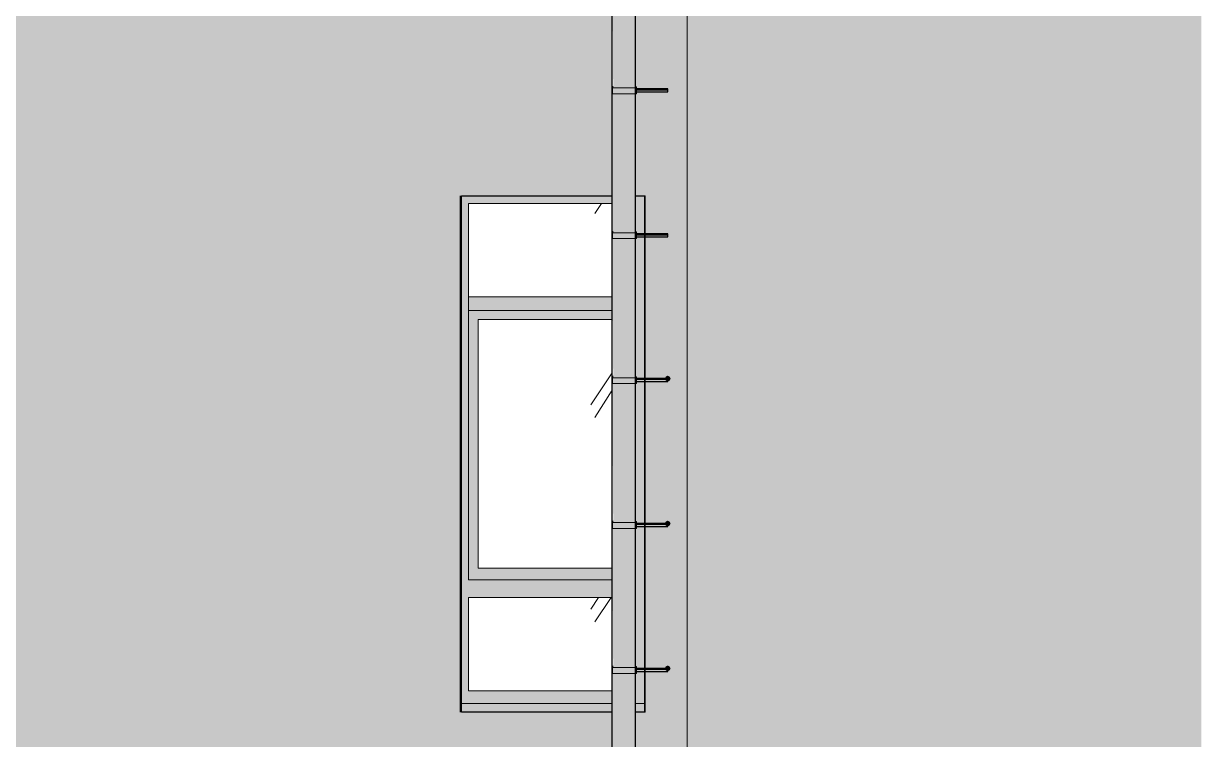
# Model space of a CAD drawing. Header units: millimetres. Extents: x -11345 to 411485, y -9810 to 73012.
# Drawn here: x 379969 to 385097, y 37322 to 40438 of the extents above; entities that cross this region are included whole.
import ezdxf

# ---------------------------------------------------------------- set-up
doc = ezdxf.new("R2010")
doc.units = ezdxf.units.MM
doc.linetypes.add('PDF_IMPORT', pattern=[1, 0.8, -0.2])
for name, color, linetype in [('PDF _Линии', 7, 'Continuous'), ('PDF _Стены внутренние', 7, 'Continuous'), ('PDF _Стены наружные', 7, 'Continuous'), ('PDF _Стены отделка', 7, 'Continuous'), ('PDF _Узлы', 7, 'Continuous')]:
    doc.layers.add(name, color=color, linetype=linetype)
for name, color, linetype, true_color in [('PDF _Обобщенные модели', 7, 'Continuous', 0xb5bcbf), ('PDF _Окна', 7, 'Continuous', 0x383e42), ('PDF _Стены штриховка поверхности', 7, 'Continuous', 0xcacbcc)]:
    doc.layers.add(name, color=color, linetype=linetype, true_color=true_color)

msp = doc.modelspace()

# ---------------------------------------------------------------- hatches: boundary and pattern name
at = {"layer": 'PDF _Линии', "transparency": 33554559}
for points in [[(382785.92835, 38891.93802), (382781.69531, 38900.4041), (382773.22924, 38904.63714), (382764.76316, 38900.4041), (382760.53012, 38891.93802), (382764.76316, 38883.47194), (382773.22924, 38879.23891), (382781.69531, 38883.47194)], [(382785.92835, 38261.21531), (382781.69531, 38269.68138), (382773.22924, 38273.91442), (382764.76316, 38269.68138), (382760.53012, 38261.21531), (382764.76316, 38252.74923), (382773.22924, 38248.51619), (382781.69531, 38252.74923)], [(382785.92835, 37630.49259), (382781.69531, 37638.95867), (382773.22924, 37643.19171), (382764.76316, 37638.95867), (382760.53012, 37630.49259), (382764.76316, 37622.02652), (382773.22924, 37617.79348), (382781.69531, 37622.02652)]]:
    msp.add_hatch(color=256, dxfattribs=at).paths.add_polyline_path(points)
at = {"layer": 'PDF _Обобщенные модели', "transparency": 33554559}
h = msp.add_hatch(color=256, dxfattribs=at)
h.paths.add_polyline_path([(382625.07289, 44132.4395), (382608.14074, 44145.13861), (382603.9077, 44153.60469), (382591.20859, 44170.53684), (382586.97555, 44179.00292), (382582.74251, 44208.63419), (382582.74251, 44301.76103), (382595.44163, 44331.3923), (382531.94605, 44301.76103), (382485.38263, 44276.3628), (382485.38263, 44208.63419), (382489.61567, 44179.00292), (382489.61567, 44170.53684), (382464.21744, 44174.76988), (382451.51832, 44179.00292), (382451.51832, 44166.3038), (382447.28528, 44162.07076), (382443.05225, 44149.37165), (382443.05225, 44140.90557), (382453.63484, 44137.73079), (382459.9844, 44134.55602), (382443.05225, 44140.90557), (382434.58617, 44115.50734), (382430.35313, 44107.04127), (382430.35313, 44102.80823), (382426.12009, 44090.10911), (382421.88705, 44081.64304), (382426.12009, 44081.64304), (382455.75136, 44068.94392), (382464.21744, 44068.94392), (382468.45048, 44064.71088), (382476.91655, 44060.47784), (382493.84871, 44052.01177), (382506.54782, 44039.31265), (382515.0139, 44030.84658), (382523.47997, 44018.14746), (382527.71301, 44001.21531), (382536.17909, 43971.58404), (382531.94605, 43971.58404), (382531.94605, 43916.55454), (382536.17909, 43916.55454), (382536.17909, 43311.23006), (382531.94605, 43311.23006), (382531.94605, 42655.10911), (382536.17909, 42049.78463), (382531.94605, 42049.78463), (382531.94605, 42024.3864), (382536.17909, 41419.06191), (382531.94605, 41419.06191), (382531.94605, 41393.66368), (382536.17909, 40788.3392), (382531.94605, 40788.3392), (382531.94605, 40762.94097), (382536.17909, 40157.61649), (382531.94605, 40157.61649), (382531.94605, 39501.49554), (382536.17909, 38896.17106), (382531.94605, 38896.17106), (382531.94605, 38870.77283), (382536.17909, 38265.44835), (382531.94605, 38265.44835), (382531.94605, 38240.05012), (382536.17909, 37634.72563), (382531.94605, 37634.72563), (382531.94605, 37609.3274), (382536.17909, 37004.00292), (382531.94605, 37004.00292), (382531.94605, 36347.88197), (382536.17909, 35742.55749), (382531.94605, 35742.55749), (382531.94605, 35717.15926), (382536.17909, 35111.83478), (382531.94605, 35111.83478), (382531.94605, 35090.66958), (382536.17909, 34481.11206), (382531.94605, 34481.11206), (382531.94605, 33829.22416), (382536.17909, 33795.35985), (382531.94605, 33795.35985), (382527.71301, 33761.49554), (382515.0139, 33736.09731), (382493.84871, 33719.16516), (382489.61567, 33714.93212), (382464.21744, 33702.23301), (382468.45048, 33702.23301), (382493.84871, 33714.93212), (382472.68351, 33702.23301), (382465.15811, 33698.47031), (382464.21744, 33702.23301), (382455.75136, 33702.23301), (382421.88705, 33689.53389), (382421.88705, 33685.30085), (382426.12009, 33689.53389), (382432.46965, 33689.53389), (382421.88705, 33685.30085), (382447.28528, 33604.87312), (382451.51832, 33592.17401), (382459.9844, 33592.17401), (382493.84871, 33604.87312), (382468.45048, 33685.30085), (382476.91655, 33659.90262), (382481.14959, 33647.20351), (382489.61567, 33626.03832), (382493.84871, 33604.87312), (382498.08174, 33604.87312), (382540.41213, 33626.03832), (382570.0434, 33647.20351), (382582.74251, 33659.90262), (382608.14074, 33697.99997), (382612.37378, 33702.23301), (382616.60682, 33714.93212), (382625.07289, 33736.09731), (382629.30593, 33744.56339), (382629.30593, 33761.49554), (382633.53897, 33795.35985), (382633.53897, 33829.22416), (382637.77201, 33829.22416), (382637.77201, 33833.4572), (382650.47113, 33833.4572), (382773.22924, 33837.69023), (382773.22924, 33850.38935), (382637.77201, 33846.15631), (382637.77201, 33854.62239), (382633.53897, 33854.62239), (382633.53897, 34459.94687), (382637.77201, 34459.94687), (382637.77201, 34464.17991), (382773.22924, 34464.17991), (382773.22924, 34481.11206), (382637.77201, 34476.87902), (382637.77201, 34485.3451), (382633.53897, 34485.3451), (382633.53897, 35090.66958), (382637.77201, 35090.66958), (382637.77201, 35094.90262), (382773.22924, 35094.90262), (382773.22924, 35107.60174), (382637.77201, 35103.49697), (382637.77201, 35116.06781), (382633.53897, 35116.06781), (382633.53897, 35717.15926), (382637.77201, 35717.15926), (382637.77201, 35725.62534), (382773.22924, 35725.62534), (382773.22924, 35738.32445), (382637.77201, 35734.21969), (382637.77201, 35746.79053), (382633.53897, 35746.79053), (382633.53897, 36347.88197), (382637.77201, 36347.88197), (382637.77201, 36356.34805), (382773.22924, 36356.34805), (382773.22924, 36369.04717), (382637.77201, 36364.9424), (382637.77201, 36377.51324), (382633.53897, 36377.51324), (382633.53897, 36978.60469), (382637.77201, 36978.60469), (382637.77201, 36987.07076), (382773.22924, 36987.07076), (382773.22924, 36999.76988), (382637.77201, 36999.76988), (382637.77201, 37008.23596), (382633.53897, 37008.23596), (382633.53897, 37609.3274), (382637.77201, 37609.3274), (382637.77201, 37617.79348), (382773.22924, 37617.79348), (382773.22924, 37630.49259), (382637.77201, 37630.49259), (382637.77201, 37638.95867), (382633.53897, 37638.95867), (382633.53897, 38240.05012), (382637.77201, 38240.05012), (382637.77201, 38248.51619), (382773.22924, 38248.51619), (382773.22924, 38261.21531), (382637.77201, 38261.21531), (382637.77201, 38269.68138), (382633.53897, 38269.68138), (382633.53897, 38870.77283), (382637.77201, 38870.77283), (382637.77201, 38879.23891), (382773.22924, 38879.23891), (382773.22924, 38887.70498), (382637.77201, 38887.70498), (382773.22924, 38891.93802), (382637.77201, 38891.93802), (382637.77201, 38900.4041), (382633.53897, 38900.4041), (382633.53897, 39501.49554), (382637.77201, 39501.49554), (382637.77201, 39509.96162), (382773.22924, 39509.96162), (382773.22924, 39522.66073), (382637.77201, 39522.66073), (382637.77201, 39531.12681), (382633.53897, 39531.12681), (382633.53897, 40132.21826), (382637.77201, 40132.21826), (382637.77201, 40140.68433), (382773.22924, 40140.68433), (382773.22924, 40153.38345), (382637.77201, 40153.38345), (382637.77201, 40161.84953), (382633.53897, 40161.84953), (382633.53897, 40762.94097), (382637.77201, 40762.94097), (382637.77201, 40771.40705), (382773.22924, 40771.40705), (382773.22924, 40784.10616), (382637.77201, 40784.10616), (382637.77201, 40792.57224), (382633.53897, 40792.57224), (382633.53897, 41393.66368), (382637.77201, 41393.66368), (382637.77201, 41402.12976), (382773.22924, 41402.12976), (382773.22924, 41414.82888), (382637.77201, 41414.82888), (382637.77201, 41423.29495), (382633.53897, 41423.29495), (382633.53897, 42024.3864), (382637.77201, 42024.3864), (382637.77201, 42032.85248), (382773.22924, 42032.85248), (382773.22924, 42045.55159), (382637.77201, 42045.55159), (382637.77201, 42054.01767), (382633.53897, 42054.01767), (382633.53897, 42655.10911), (382637.77201, 42655.10911), (382637.77201, 42663.57519), (382773.22924, 42663.57519), (382773.22924, 42676.2743), (382637.77201, 42676.2743), (382637.77201, 42684.74038), (382633.53897, 42684.74038), (382633.53897, 43285.83183), (382637.77201, 43285.83183), (382637.77201, 43294.2979), (382773.22924, 43294.2979), (382773.22924, 43306.99702), (382637.77201, 43306.99702), (382637.77201, 43315.46309), (382633.53897, 43315.46309), (382633.53897, 43916.55454), (382637.77201, 43916.55454), (382637.77201, 43920.78758), (382773.22924, 43920.78758), (382773.22924, 43937.71973), (382637.77201, 43937.71973), (382637.77201, 43941.95277), (382633.53897, 43941.95277), (382633.53897, 43971.58404), (382629.30593, 44001.21531), (382629.30593, 44013.91442), (382629.30593, 44018.14746), (382650.47113, 44009.68138), (382633.53897, 44013.91442), (382629.30593, 44013.91442), (382646.23809, 44009.68138), (382658.9372, 44005.44835), (382663.17024, 44001.21531), (382667.40328, 44005.44835), (382667.40328, 44018.14746), (382658.9372, 44018.14746), (382633.53897, 44026.61354), (382625.07289, 44030.84658), (382629.30593, 44030.84658), (382637.77201, 44026.61354), (382650.47113, 44022.3805), (382667.40328, 44018.14746), (382671.63632, 44026.61354), (382675.86936, 44030.84658), (382675.86936, 44039.31265), (382665.28676, 44041.42917), (382658.9372, 44043.54569), (382675.86936, 44039.31265), (382680.10239, 44047.77873), (382680.10239, 44052.01177), (382684.33543, 44064.71088), (382688.56847, 44073.17696), (382688.56847, 44077.41), (382692.80151, 44090.10911), (382692.80151, 44094.34215), (382697.03455, 44098.57519), (382692.80151, 44098.57519), (382672.48292, 44106.19466), (382684.33543, 44102.80823), (382692.80151, 44098.57519), (382697.03455, 44102.80823), (382663.17024, 44111.2743), (382650.47113, 44111.2743), (382650.47113, 44115.50734), (382633.53897, 44123.97342)])
h.paths.add_polyline_path([(382489.61567, 44136.67253), (382493.84871, 44128.20646), (382485.38263, 44128.20646), (382481.14959, 44128.20646), (382471.2725, 44132.4395), (382485.38263, 44128.20646), (382489.61567, 44140.90557)], flags=0)
h.paths.add_polyline_path([(382506.54782, 44149.37165), (382508.66434, 44145.13861), (382506.54782, 44145.13861), (382502.31478, 44149.37165), (382493.84871, 44157.83773), (382493.84871, 44149.37165), (382489.61567, 44149.37165), (382451.51832, 44162.07076), (382455.75136, 44162.07076), (382489.61567, 44149.37165), (382493.0021, 44159.53094)], flags=0)
h.paths.add_polyline_path([(382481.14959, 44170.53684), (382483.68941, 44167.99702), (382468.45048, 44172.351)], flags=0)
h.paths.add_polyline_path([(382483.26611, 44126.08994), (382481.14959, 44123.97342), (382481.14959, 44126.79544)], flags=0)
h.paths.add_polyline_path([(382491.73219, 44119.74038), (382493.84871, 44119.74038), (382498.08174, 44115.50734), (382493.84871, 44115.50734)], flags=0)
h.paths.add_polyline_path([(382447.28528, 44090.10911), (382468.45048, 44081.64304), (382455.75136, 44085.87607)], flags=0)
h.paths.add_polyline_path([(382612.37378, 44077.41), (382625.07289, 44068.94392), (382608.14074, 44077.41), (382599.67466, 44081.64304), (382603.9077, 44081.64304), (382608.14074, 44077.41)], flags=0)
h.paths.add_polyline_path([(382640.59404, 44074.58797), (382642.00505, 44073.17696), (382637.77201, 44064.71088), (382634.38558, 44054.55159), (382633.53897, 44054.83379), (382633.53897, 44056.24481), (382637.77201, 44064.71088), (382637.77201, 44068.94392)], flags=0)
h.paths.add_polyline_path([(382620.83986, 44064.71088), (382625.07289, 44060.47784), (382629.30593, 44056.24481), (382625.07289, 44056.24481), (382625.07289, 44060.47784), (382616.60682, 44064.71088)], flags=0)
h.paths.add_polyline_path([(382625.07289, 44022.3805), (382625.07289, 44021.32224), (382623.66188, 44022.3805)], flags=0)
h.paths.add_polyline_path([(382629.30593, 44035.07961), (382629.30593, 44033.6686), (382628.24767, 44034.02135)], flags=0)
h.paths.add_polyline_path([(382608.14074, 44035.07961), (382612.37378, 44035.07961), (382616.60682, 44030.84658), (382619.14664, 44025.76693), (382612.37378, 44030.84658)], flags=0)
h.paths.add_polyline_path([(382633.53897, 44049.89525), (382637.77201, 44047.77873), (382647.6491, 44044.9567), (382633.53897, 44047.77873)], flags=0)
h.paths.add_polyline_path([(382584.85903, 44056.24481), (382586.97555, 44056.24481), (382591.20859, 44052.01177), (382603.9077, 44043.54569), (382603.9077, 44039.31265), (382591.20859, 44052.01177)], flags=0)
h.paths.add_polyline_path([(382570.0434, 44098.57519), (382591.20859, 44081.64304), (382570.0434, 44094.34215)], flags=0)
h.paths.add_polyline_path([(382438.81921, 44115.50734), (382447.6109, 44113.55363), (382451.51832, 44111.87902)], flags=0)
h.paths.add_polyline_path([(382650.47113, 44094.34215), (382653.6459, 44093.28389), (382646.23809, 44094.34215), (382646.23809, 44090.10911), (382642.00505, 44077.41), (382650.47113, 44073.17696), (382680.10239, 44064.71088), (382646.23809, 44073.17696), (382642.00505, 44077.41), (382642.00505, 44081.64304), (382646.23809, 44098.57519)], flags=0)
h.paths.add_polyline_path([(382654.70416, 44094.34215), (382675.86936, 44090.10911), (382661.05372, 44092.22563)], flags=0)
h.paths.add_polyline_path([(382506.54782, 44102.80823), (382485.38263, 44115.50734), (382510.78086, 44102.80823), (382519.24694, 44098.57519), (382515.0139, 44098.57519), (382510.78086, 44102.80823)], flags=0)
h.paths.add_polyline_path([(382481.14959, 44115.50734), (382476.91655, 44102.80823), (382476.91655, 44098.57519), (382475.50554, 44098.57519), (382476.91655, 44102.80823), (382468.45048, 44107.04127), (382456.59797, 44110.4277), (382449.20939, 44113.19841), (382476.91655, 44107.04127)], flags=0)
h.paths.add_polyline_path([(382527.71301, 44128.20646), (382540.41213, 44119.74038), (382541.82314, 44116.91836), (382536.17909, 44119.74038), (382531.94605, 44123.97342)], flags=0)
h.paths.add_polyline_path([(382607.29413, 44142.59879), (382620.83986, 44132.4395), (382622.95638, 44128.20646), (382620.83986, 44128.20646), (382608.14074, 44140.90557)], flags=0)
for points in [[(382536.17909, 40161.84953), (382536.17909, 40166.08256), (382531.94605, 40166.08256), (382527.71301, 40161.84953), (382531.94605, 40157.61649), (382536.17909, 40157.61649)], [(382536.17909, 39531.12681), (382536.17909, 39535.35985), (382531.94605, 39535.35985), (382527.71301, 39531.12681), (382531.94605, 39526.89377), (382536.17909, 39526.89377)], [(382536.17909, 38900.4041), (382536.17909, 38904.63714), (382531.94605, 38904.63714), (382527.71301, 38900.4041), (382531.94605, 38896.17106), (382536.17909, 38896.17106)], [(382536.17909, 38269.68138), (382536.17909, 38273.91442), (382531.94605, 38273.91442), (382527.71301, 38269.68138), (382531.94605, 38265.44835), (382536.17909, 38265.44835)], [(382536.17909, 37638.95867), (382536.17909, 37643.19171), (382531.94605, 37643.19171), (382527.71301, 37638.95867), (382531.94605, 37634.72563), (382536.17909, 37634.72563)]]:
    msp.add_hatch(color=7, dxfattribs=at).paths.add_polyline_path(points)
at = {"layer": 'PDF _Окна', "transparency": 33554687}
for points in [[(382531.94605, 39687.74923), (381871.59207, 39687.74923), (381871.59207, 37478.10321), (381875.82511, 37440.00587), (382531.94605, 37440.00587), (382531.94605, 37533.13271), (381905.45638, 37533.13271), (381905.45638, 37939.50439), (382531.94605, 37939.50439), (382531.94605, 38066.49554), (381947.78676, 38066.49554), (381947.78676, 39150.15336), (382531.94605, 39150.15336), (382531.94605, 39247.51324), (381905.45638, 39247.51324), (381905.45638, 39653.88492), (382531.94605, 39653.88492)], [(382671.63632, 39687.74923), (382633.53897, 39687.74923), (382633.53897, 39531.12681), (382637.77201, 39531.12681), (382637.77201, 39522.66073), (382671.63632, 39522.66073)], [(382671.63632, 39509.96162), (382637.77201, 39509.96162), (382637.77201, 39501.49554), (382633.53897, 39501.49554), (382633.53897, 38900.4041), (382637.77201, 38900.4041), (382637.77201, 38891.93802), (382671.63632, 38891.93802)], [(382671.63632, 38879.23891), (382637.77201, 38879.23891), (382637.77201, 38870.77283), (382633.53897, 38870.77283), (382633.53897, 38269.68138), (382637.77201, 38269.68138), (382637.77201, 38261.21531), (382671.63632, 38261.21531)], [(382637.77201, 38240.05012), (382633.53897, 38240.05012), (382633.53897, 37638.95867), (382637.77201, 37638.95867), (382637.77201, 37630.49259), (382671.63632, 37630.49259), (382671.63632, 38248.51619), (382637.77201, 38248.51619)], [(382671.63632, 37617.79348), (382637.77201, 37617.79348), (382637.77201, 37609.3274), (382633.53897, 37609.3274), (382633.53897, 37440.00587), (382671.63632, 37440.00587)]]:
    msp.add_hatch(color=256, dxfattribs=at).paths.add_polyline_path(points)
at = {"layer": 'PDF _Стены штриховка поверхности', "true_color": 0xfbfbf4, "transparency": 33554687}
for points in [[(375373.8782, 40716.37755), (375369.64517, 40716.37755), (375369.64517, 40102.58699), (375373.8782, 40102.58699), (375373.8782, 40098.35395), (375471.23809, 40098.35395), (375471.23809, 40085.65484), (375373.8782, 40085.65484), (375373.8782, 40081.4218), (375369.64517, 40081.4218), (375369.64517, 39467.63124), (375373.8782, 39467.63124), (375373.8782, 39463.3982), (375471.23809, 39463.3982), (375471.23809, 39450.69908), (375373.8782, 39450.69908), (375373.8782, 39442.23301), (375369.64517, 39442.23301), (375369.64517, 38832.67548), (375373.8782, 38832.67548), (375373.8782, 38824.20941), (375471.23809, 38824.20941), (375471.23809, 38815.74333), (375373.8782, 38815.74333), (375373.8782, 38807.27725), (375369.64517, 38807.27725), (375369.64517, 38197.71973), (375373.8782, 38197.71973), (375373.8782, 38189.25366), (375471.23809, 38189.25366), (375471.23809, 38180.78758), (375373.8782, 38180.78758), (375373.8782, 38172.3215), (375369.64517, 38172.3215), (375369.64517, 37562.76398), (375373.8782, 37562.76398), (375373.8782, 37554.2979), (375471.23809, 37554.2979), (375471.23809, 37545.83183), (375373.8782, 37545.83183), (375373.8782, 37537.36575), (375369.64517, 37537.36575), (375369.64517, 36927.80823), (375373.8782, 36927.80823), (375373.8782, 36919.34215), (375471.23809, 36919.34215), (375471.23809, 36910.87607), (375373.8782, 36910.87607), (375373.8782, 36902.41), (375369.64517, 36902.41), (375369.64517, 36292.85248), (375373.8782, 36292.85248), (375373.8782, 36284.3864), (375471.23809, 36284.3864), (375471.23809, 36275.92032), (375373.8782, 36275.92032), (375373.8782, 36267.45425), (375369.64517, 36263.22121), (375369.64517, 35657.89672), (375373.8782, 35657.89672), (375373.8782, 35649.43065), (375471.23809, 35649.43065), (375471.23809, 35636.73153), (375373.8782, 35636.73153), (375373.8782, 35632.49849), (375369.64517, 35632.49849), (375369.64517, 35107.60174), (375471.23809, 35175.33035), (375488.17024, 35192.2625), (375543.19974, 35226.12681), (375598.22924, 35192.2625), (375919.94015, 34963.67843), (375919.94015, 34929.81413), (375843.74546, 34929.81413), (375843.74546, 34845.15336), (376355.9431, 34845.15336), (376355.9431, 35526.67253), (376351.71006, 35526.67253), (376351.71006, 35556.3038), (376326.31183, 35556.3038), (376326.31183, 35560.53684), (376351.71006, 35560.53684), (376351.71006, 35590.16811), (376355.9431, 35590.16811), (376355.9431, 35958.44245), (376279.74841, 35958.44245), (376279.74841, 36021.93802), (376749.61567, 36377.51324), (376855.44163, 36457.94097), (376961.26759, 36377.51324), (376999.36493, 36347.88197), (377431.13484, 36021.93802), (377431.13484, 35958.44245), (377354.94015, 35958.44245), (377354.94015, 35560.53684), (377384.57142, 35560.53684), (377384.57142, 35556.3038), (377333.77496, 35556.3038), (377333.77496, 34845.15336), (378400.50062, 34845.15336), (378400.50062, 34540.3746), (378408.9667, 34540.3746), (378408.9667, 34823.98817), (378417.43278, 34823.98817), (378417.43278, 33511.74628), (381892.75726, 33511.74628), (381892.75726, 35700.22711), (382531.94605, 35700.22711), (382531.94605, 37440.00587), (381871.59207, 37440.00587), (381875.82511, 39687.74923), (382531.94605, 39687.74923), (382531.94605, 41304.76988), (375369.64517, 41304.76988), (375369.64517, 40741.77578), (375373.8782, 40741.77578), (375373.8782, 40733.3097), (375420.44163, 40733.3097), (375420.44163, 40720.61059), (375373.8782, 40720.61059)], [(382857.89, 40508.95867), (382794.39443, 40508.95867), (382794.39443, 41156.61354), (382760.53012, 41156.61354), (382760.53012, 41304.76988), (382633.53897, 41304.76988), (382633.53897, 40792.57224), (382637.77201, 40792.57224), (382637.77201, 40784.10616), (382773.22924, 40784.10616), (382773.22924, 40771.40705), (382637.77201, 40771.40705), (382637.77201, 40762.94097), (382633.53897, 40762.94097), (382633.53897, 40161.84953), (382637.77201, 40161.84953), (382637.77201, 40153.38345), (382773.22924, 40153.38345), (382773.22924, 40140.68433), (382637.77201, 40140.68433), (382637.77201, 40132.21826), (382633.53897, 40132.21826), (382633.53897, 39687.74923), (382675.86936, 39687.74923), (382675.86936, 39522.66073), (382773.22924, 39522.66073), (382773.22924, 39509.96162), (382675.86936, 39509.96162), (382675.86936, 38891.93802), (382773.22924, 38891.93802), (382773.22924, 38879.23891), (382675.86936, 38879.23891), (382675.86936, 38261.21531), (382773.22924, 38261.21531), (382773.22924, 38248.51619), (382675.86936, 38248.51619), (382675.86936, 37630.49259), (382773.22924, 37630.49259), (382773.22924, 37617.79348), (382675.86936, 37617.79348), (382671.63632, 37440.00587), (382633.53897, 37440.00587), (382633.53897, 37008.23596), (382637.77201, 37008.23596), (382637.77201, 36999.76988), (382773.22924, 36999.76988), (382773.22924, 36987.07076), (382637.77201, 36987.07076), (382637.77201, 36978.60469), (382633.53897, 36978.60469), (382633.53897, 36377.51324), (382637.77201, 36377.51324), (382637.77201, 36369.04717), (382773.22924, 36369.04717), (382773.22924, 36356.34805), (382637.77201, 36356.34805), (382637.77201, 36347.88197), (382633.53897, 36347.88197), (382633.53897, 35746.79053), (382637.77201, 35746.79053), (382637.77201, 35738.32445), (382773.22924, 35738.32445), (382773.22924, 35725.62534), (382637.77201, 35725.62534), (382637.77201, 35717.15926), (382633.53897, 35717.15926), (382633.53897, 35700.22711), (382654.70416, 35700.22711), (382654.70416, 35107.60174), (382773.22924, 35107.60174), (382773.22924, 35094.90262), (382654.70416, 35094.90262), (382654.70416, 34481.11206), (382773.22924, 34476.87902), (382773.22924, 34464.17991), (382654.70416, 34464.17991), (382654.70416, 33850.38935), (382773.22924, 33846.15631), (382773.22924, 33833.4572), (382654.70416, 33833.4572), (382654.70416, 33511.74628), (382857.89, 33511.74628)]]:
    msp.add_hatch(color=7, dxfattribs=at).paths.add_polyline_path(points)
at = {"layer": 'PDF _Узлы', "true_color": 0x939393, "transparency": 33554687}
msp.add_hatch(color=252, dxfattribs=at).paths.add_polyline_path([(385097.16729, 27657.45425), (385097.16729, 45736.76103), (382303.36198, 44462.61649), (382303.36198, 44187.46899), (382857.89, 44458.38345), (382857.89, 33367.82298), (374988.67172, 32334.96162), (374988.67172, 32258.76693), (375471.23809, 32322.2625), (375471.23809, 27657.45425)])

# ---------------------------------------------------------------- linework, layer by layer
at = {"layer": 'PDF _Линии', "lineweight": 9}
msp.add_lwpolyline([(385097.16729, 45736.76103), (382303.36198, 44462.61649), (382303.36198, 44187.46899), (382857.89, 44458.38345), (382857.89, 33367.82298), (376097.72776, 32478.88492), (374988.67172, 32334.96162), (374988.67172, 32258.76693), (375471.23809, 32322.2625), (375471.23809, 27996.09731)], dxfattribs=at)
at = {"layer": 'PDF _Линии', "lineweight": 30}
for points in [[(382633.53897, 33841.92327), (382633.53897, 43929.25366), (382633.53897, 43971.58404)], [(382531.94605, 33841.92327), (382531.94605, 43929.25366)], [(382531.94605, 40161.84953), (382531.94605, 40157.61649), (382531.94605, 40132.21826)], [(382637.77201, 40132.21826), (382637.77201, 40157.61649), (382637.77201, 40161.84953)], [(382633.53897, 40149.15041), (382773.22924, 40149.15041), (382773.22924, 40153.38345), (382637.77201, 40153.38345)], [(382633.53897, 40140.68433), (382773.22924, 40140.68433), (382773.22924, 40144.91737), (382773.22924, 40149.15041)], [(381871.59207, 37440.00587), (381871.59207, 39687.74923)], [(382531.94605, 37440.00587), (381875.82511, 37440.00587), (381875.82511, 39687.74923), (382531.94605, 39687.74923)], [(382633.53897, 39687.74923), (382671.63632, 39687.74923)], [(382531.94605, 39531.12681), (382531.94605, 39526.89377), (382531.94605, 39501.49554)], [(382633.53897, 39518.4277), (382773.22924, 39518.4277), (382773.22924, 39522.66073), (382637.77201, 39522.66073)], [(382633.53897, 39509.96162), (382773.22924, 39509.96162), (382773.22924, 39514.19466), (382773.22924, 39518.4277)], [(382637.77201, 39501.49554), (382637.77201, 39526.89377), (382637.77201, 39531.12681)], [(382531.94605, 38900.4041), (382531.94605, 38896.17106), (382531.94605, 38870.77283)], [(382633.53897, 38879.23891), (382773.22924, 38879.23891), (382773.22924, 38883.47194), (382773.22924, 38887.70498), (382633.53897, 38887.70498)], [(382637.77201, 38870.77283), (382637.77201, 38896.17106), (382637.77201, 38900.4041)], [(382773.22924, 38891.93802), (382637.77201, 38891.93802)], [(382531.94605, 38269.68138), (382531.94605, 38265.44835), (382531.94605, 38240.05012)], [(382637.77201, 38240.05012), (382637.77201, 38265.44835), (382637.77201, 38269.68138)], [(382773.22924, 38261.21531), (382637.77201, 38261.21531)], [(382633.53897, 38248.51619), (382773.22924, 38248.51619), (382773.22924, 38252.74923), (382773.22924, 38256.98227), (382633.53897, 38256.98227)], [(382531.94605, 37638.95867), (382531.94605, 37634.72563), (382531.94605, 37609.3274)], [(382633.53897, 37617.79348), (382773.22924, 37617.79348), (382773.22924, 37622.02652), (382773.22924, 37626.25955), (382633.53897, 37626.25955)], [(382637.77201, 37609.3274), (382637.77201, 37634.72563), (382637.77201, 37638.95867)], [(382773.22924, 37630.49259), (382637.77201, 37630.49259)], [(382671.63632, 37440.00587), (382633.53897, 37440.00587)]]:
    msp.add_lwpolyline(points, dxfattribs=at)
at = {"layer": 'PDF _Обобщенные модели', "color": 7, "lineweight": 18}
for points in [[(382531.94605, 40157.61649), (382633.53897, 40157.61649), (382637.77201, 40157.61649)], [(382633.53897, 40161.84953), (382637.77201, 40161.84953)], [(382531.94605, 40132.21826), (382633.53897, 40132.21826), (382637.77201, 40132.21826)], [(382531.94605, 39526.89377), (382633.53897, 39526.89377), (382637.77201, 39526.89377)], [(382531.94605, 39501.49554), (382633.53897, 39501.49554), (382637.77201, 39501.49554)], [(382633.53897, 39531.12681), (382637.77201, 39531.12681)], [(382531.94605, 38896.17106), (382633.53897, 38896.17106), (382637.77201, 38896.17106)], [(382633.53897, 38900.4041), (382637.77201, 38900.4041)], [(382531.94605, 38870.77283), (382633.53897, 38870.77283), (382637.77201, 38870.77283)], [(382531.94605, 38265.44835), (382633.53897, 38265.44835), (382637.77201, 38265.44835)], [(382633.53897, 38269.68138), (382637.77201, 38269.68138)], [(382531.94605, 38240.05012), (382633.53897, 38240.05012), (382637.77201, 38240.05012)], [(382531.94605, 37634.72563), (382633.53897, 37634.72563), (382637.77201, 37634.72563)], [(382531.94605, 37609.3274), (382633.53897, 37609.3274), (382637.77201, 37609.3274)], [(382633.53897, 37638.95867), (382637.77201, 37638.95867)]]:
    msp.add_lwpolyline(points, dxfattribs=at)
at = {"layer": 'PDF _Обобщенные модели', "lineweight": 0}
for points in [[(382637.77201, 40140.68433), (382637.77201, 40140.68433), (382637.77201, 40140.68433)], [(382637.77201, 40140.68433), (382637.77201, 40140.68433), (382637.77201, 40140.68433)], [(382637.77201, 38896.17106), (382633.53897, 38896.17106), (382637.77201, 38896.17106)], [(382637.77201, 38879.23891), (382637.77201, 38879.23891), (382637.77201, 38879.23891)], [(382637.77201, 38879.23891), (382637.77201, 38879.23891), (382637.77201, 38879.23891)], [(382637.77201, 38248.51619), (382637.77201, 38248.51619), (382637.77201, 38248.51619)], [(382637.77201, 38248.51619), (382637.77201, 38248.51619), (382637.77201, 38248.51619)]]:
    msp.add_lwpolyline(points, dxfattribs=at)
at = {"layer": 'PDF _Окна', "color": 7, "lineweight": 9}
for points in [[(382531.94605, 39653.88492), (381905.45638, 39653.88492), (381905.45638, 38015.69908), (382531.94605, 38015.69908)], [(382485.38263, 39653.88492), (382455.75136, 39611.55454)], [(382531.94605, 39247.51324), (381905.45638, 39247.51324)], [(382531.94605, 38066.49554), (381947.78676, 38066.49554), (381947.78676, 39150.15336), (382531.94605, 39150.15336)], [(382531.94605, 38917.33625), (382438.81921, 38777.64599)], [(382531.94605, 38841.14156), (382455.75136, 38722.61649)], [(382531.94605, 37939.50439), (381905.45638, 37939.50439), (381905.45638, 37533.13271), (382531.94605, 37533.13271)], [(382472.68351, 37939.50439), (382438.81921, 37888.70793)], [(382527.71301, 37939.50439), (382455.75136, 37833.67843)], [(382633.53897, 37638.95867), (382633.53897, 37939.50439)], [(382633.53897, 37533.13271), (382633.53897, 37609.3274)]]:
    msp.add_lwpolyline(points, dxfattribs=at)
at = {"layer": 'PDF _Окна', "color": 7, "linetype": 'PDF_IMPORT', "lineweight": 9, "ltscale": 6.011127}
msp.add_lwpolyline([(382633.53897, 38015.69908), (382633.53897, 39653.88492)], dxfattribs=at)
at = {"layer": 'PDF _Окна', "lineweight": 0}
for points in [[(382633.53897, 39531.12681), (382633.53897, 39531.12681), (382633.53897, 39531.12681)], [(382633.53897, 38900.4041), (382633.53897, 38900.4041), (382633.53897, 38900.4041)], [(382633.53897, 38269.68138), (382633.53897, 38269.68138), (382633.53897, 38269.68138)], [(382633.53897, 37638.95867), (382633.53897, 37638.95867), (382633.53897, 37638.95867)]]:
    msp.add_lwpolyline(points, close=True, dxfattribs=at)
at = {"layer": 'PDF _Окна', "color": 7, "lineweight": 9}
for points in [[(382531.94605, 39188.25071), (381905.45638, 39188.25071)], [(381871.59207, 37478.10321), (382531.94605, 37478.10321)], [(382633.53897, 37478.10321), (382671.63632, 37478.10321)]]:
    msp.add_lwpolyline(points, close=True, dxfattribs=at)
at = {"layer": 'PDF _Окна', "lineweight": 0}
for points in [[(382633.53897, 38900.4041), (382633.53897, 38900.4041), (382633.53897, 38900.4041)], [(382633.53897, 38900.4041), (382633.53897, 38900.4041), (382633.53897, 38900.4041)], [(382633.53897, 38269.68138), (382633.53897, 38269.68138), (382633.53897, 38269.68138)], [(382633.53897, 38269.68138), (382633.53897, 38269.68138), (382633.53897, 38269.68138)], [(382633.53897, 38015.69908), (382633.53897, 38015.69908), (382633.53897, 38015.69908)], [(382633.53897, 38015.69908), (382633.53897, 38015.69908), (382633.53897, 38015.69908)]]:
    msp.add_lwpolyline(points, dxfattribs=at)
at = {"layer": 'PDF _Стены внутренние', "color": 33, "lineweight": 0, "true_color": 0xdf8d79}
msp.add_lwpolyline([(382671.63632, 39687.74923), (382671.63632, 39687.74923), (382671.63632, 39687.74923)], close=True, dxfattribs=at)
at = {"layer": 'PDF _Стены внутренние', "linetype": 'PDF_IMPORT', "lineweight": 18, "ltscale": 6.180454}
msp.add_lwpolyline([(382671.63632, 37440.00587), (382671.63632, 39687.74923)], close=True, dxfattribs=at)
at = {"layer": 'PDF _Стены внутренние', "color": 33, "lineweight": 0, "true_color": 0xdf8d79}
msp.add_lwpolyline([(382671.63632, 37630.49259), (382671.63632, 37630.49259), (382671.63632, 37630.49259)], dxfattribs=at)
at = {"layer": 'PDF _Стены внутренние', "color": 33, "true_color": 0xdf8d79, "transparency": 33554559}
for points in [[(382671.63632, 39687.74923), (382671.63632, 39522.66073), (382671.63632, 39522.66073)], [(382671.63632, 39522.66073), (382671.63632, 39522.66073), (382671.63632, 39687.74923)], [(382671.63632, 39509.96162), (382671.63632, 38896.17106), (382671.63632, 38896.17106)], [(382671.63632, 38896.17106), (382671.63632, 38896.17106), (382671.63632, 39509.96162)], [(382671.63632, 38896.17106), (382671.63632, 38891.93802), (382671.63632, 38891.93802)], [(382671.63632, 38891.93802), (382671.63632, 38891.93802), (382671.63632, 38896.17106)], [(382671.63632, 38879.23891), (382671.63632, 38282.3805), (382671.63632, 38282.3805)], [(382671.63632, 38282.3805), (382671.63632, 38282.3805), (382671.63632, 38879.23891)], [(382671.63632, 38282.3805), (382671.63632, 38261.21531), (382671.63632, 38261.21531)], [(382671.63632, 38261.21531), (382671.63632, 38261.21531), (382671.63632, 38282.3805)], [(382671.63632, 38248.51619), (382671.63632, 37643.19171), (382671.63632, 37643.19171)], [(382671.63632, 37643.19171), (382671.63632, 37643.19171), (382671.63632, 38248.51619)], [(382671.63632, 37643.19171), (382671.63632, 37630.49259), (382671.63632, 37630.49259)], [(382671.63632, 37630.49259), (382671.63632, 37630.49259), (382671.63632, 37643.19171)], [(382671.63632, 37617.79348), (382671.63632, 37440.00587), (382671.63632, 37440.00587)], [(382671.63632, 37440.00587), (382671.63632, 37440.00587), (382671.63632, 37617.79348)]]:
    msp.add_solid(points, dxfattribs=at)
at = {"layer": 'PDF _Стены наружные', "color": 31, "lineweight": 0, "true_color": 0xf4cc95}
msp.add_lwpolyline([(382671.63632, 39687.74923), (382671.63632, 39687.74923), (382671.63632, 39687.74923)], close=True, dxfattribs=at)
at = {"layer": 'PDF _Стены наружные', "linetype": 'PDF_IMPORT', "lineweight": 18, "ltscale": 6.180454}
msp.add_lwpolyline([(382671.63632, 39687.74923), (382675.86936, 39687.74923), (382675.86936, 37440.00587), (382671.63632, 37440.00587)], dxfattribs=at)
at = {"layer": 'PDF _Стены наружные', "color": 31, "lineweight": 0, "true_color": 0xf4cc95}
msp.add_lwpolyline([(382671.63632, 37440.00587), (382671.63632, 37440.00587), (382671.63632, 37440.00587)], dxfattribs=at)
msp.add_lwpolyline([(382671.63632, 37440.00587), (382671.63632, 37440.00587), (382671.63632, 37440.00587)], dxfattribs=at)
at = {"layer": 'PDF _Стены наружные', "color": 31, "true_color": 0xf4cc95, "transparency": 33554559}
for points in [[(382671.63632, 39687.74923), (382671.63632, 39543.82593), (382671.63632, 39543.82593)], [(382671.63632, 39543.82593), (382671.63632, 39543.82593), (382671.63632, 39687.74923)], [(382671.63632, 39543.82593), (382671.63632, 39522.66073), (382671.63632, 39522.66073)], [(382671.63632, 39522.66073), (382671.63632, 39522.66073), (382671.63632, 39543.82593)], [(382671.63632, 39509.96162), (382671.63632, 38896.17106), (382671.63632, 38896.17106)], [(382671.63632, 38896.17106), (382671.63632, 38896.17106), (382671.63632, 39509.96162)], [(382671.63632, 38896.17106), (382671.63632, 38891.93802), (382671.63632, 38891.93802)], [(382671.63632, 38891.93802), (382671.63632, 38891.93802), (382671.63632, 38896.17106)], [(382671.63632, 38879.23891), (382671.63632, 38282.3805), (382671.63632, 38282.3805)], [(382671.63632, 38282.3805), (382671.63632, 38282.3805), (382671.63632, 38879.23891)], [(382671.63632, 38282.3805), (382671.63632, 38261.21531), (382671.63632, 38261.21531)], [(382671.63632, 38261.21531), (382671.63632, 38261.21531), (382671.63632, 38282.3805)], [(382671.63632, 38248.51619), (382671.63632, 37668.58994), (382671.63632, 37668.58994)], [(382671.63632, 37668.58994), (382671.63632, 37668.58994), (382671.63632, 38248.51619)], [(382671.63632, 37668.58994), (382671.63632, 37630.49259), (382671.63632, 37630.49259)], [(382671.63632, 37630.49259), (382671.63632, 37630.49259), (382671.63632, 37668.58994)], [(382671.63632, 37617.79348), (382671.63632, 37440.00587), (382671.63632, 37440.00587)], [(382671.63632, 37440.00587), (382671.63632, 37440.00587), (382671.63632, 37617.79348)]]:
    msp.add_solid(points, dxfattribs=at)
at = {"layer": 'PDF _Стены наружные', "color": 254, "true_color": 0xe2e2e2, "transparency": 33554559}
for points in [[(382671.63632, 39548.05897), (382675.86936, 39522.66073), (382671.63632, 39522.66073)], [(382671.63632, 38282.3805), (382675.86936, 38261.21531), (382671.63632, 38261.21531)], [(382671.63632, 37668.58994), (382675.86936, 37630.49259), (382671.63632, 37630.49259)], [(382671.63632, 37444.23891), (382675.86936, 37440.00587), (382671.63632, 37440.00587)]]:
    msp.add_solid(points, dxfattribs=at)
at = {"layer": 'PDF _Стены отделка', "lineweight": 9}
msp.add_lwpolyline([(382798.62747, 44348.32445), (382798.62747, 43988.51619), (382807.09354, 43988.51619), (382807.09354, 43637.17401), (382857.89, 43637.17401), (382857.89, 33367.82298)], dxfattribs=at)

doc.saveas('drawing.dxf')
